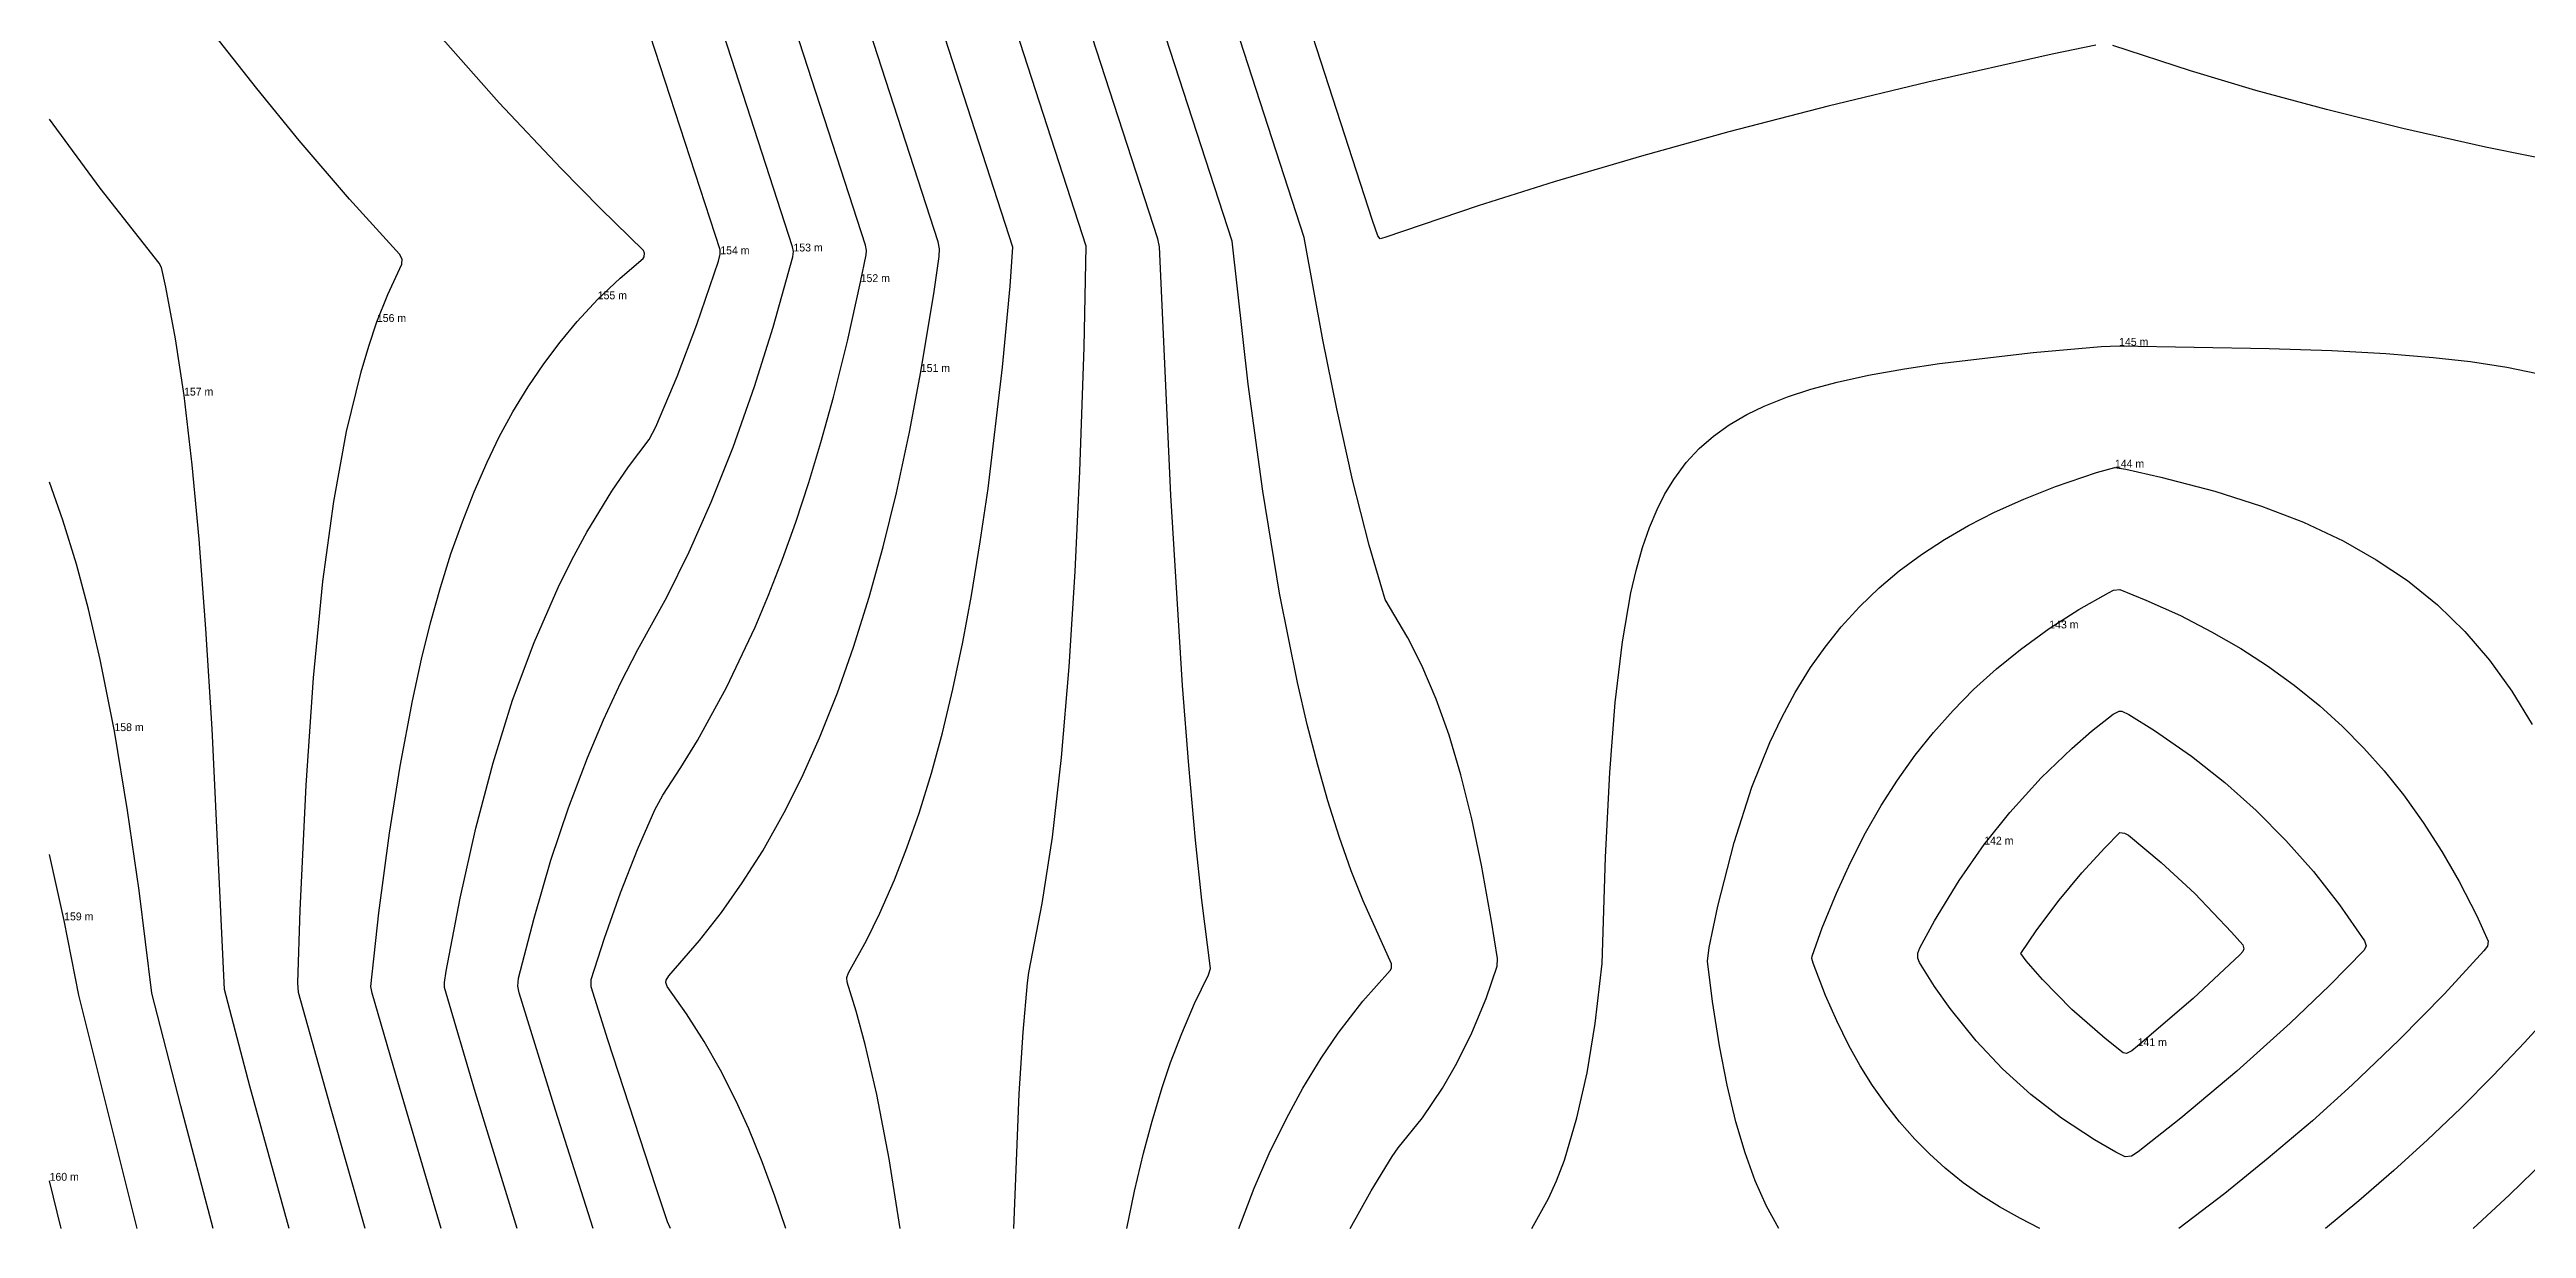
# Model space of a CAD drawing. Header units: metres. Extents: x 271913 to 272184, y 6677992 to 6678225.
# Drawn here: x 271912.7 to 272025.1, y 6677992.2 to 6678045.7 of the extents above; entities that cross this region are included whole.
import ezdxf

# ---------------------------------------------------------------- set-up
doc = ezdxf.new("R2010")
doc.units = ezdxf.units.M
doc.header["$MEASUREMENT"] = 0
for name, color, linetype in [('Contour_Line_Intermediate', 7, 'Continuous'), ('Contour_Line_Major', 7, 'Continuous'), ('FeatureAttribs', 7, 'Continuous')]:
    doc.layers.add(name, color=color, linetype=linetype)

# ---------------------------------------------------------------- blocks, each defined once
blk = doc.blocks.new('FEATURE')

msp = doc.modelspace()

# ---------------------------------------------------------------- linework, layer by layer
at = {"layer": 'Contour_Line_Intermediate', "color": 36, "true_color": 0x804000}
for points in [[(271946.07, 6677992.18, 151), (271945.58, 6677993.65, 151), (271945, 6677995.21, 151), (271944.4, 6677996.7, 151), (271943.8, 6677998, 151), (271943.11, 6677999.37, 151), (271942.37, 6678000.67, 151), (271941.57, 6678001.92, 151), (271940.69, 6678003.16, 151), (271940.63, 6678003.35, 151), (271940.65, 6678003.46, 151), (271940.76, 6678003.65, 151), (271942.16, 6678005.25, 151), (271943.15, 6678006.52, 151), (271944.1, 6678007.87, 151), (271945.03, 6678009.33, 151), (271946, 6678011.06, 151), (271946.8, 6678012.65, 151), (271947.61, 6678014.46, 151), (271948.42, 6678016.5, 151), (271949.15, 6678018.57, 151), (271949.86, 6678020.84, 151), (271950.49, 6678023.12, 151), (271951.09, 6678025.58, 151), (271951.69, 6678028.33, 151), (271952.2, 6678031.06, 151), (271952.8, 6678034.72, 151), (271953.03, 6678036.3, 151), (271953.05, 6678036.65, 151), (271952.98, 6678036.97, 151), (271942.56, 6678069.12, 151)], [(271956.42, 6677992.18, 149), (271956.66, 6677998.3, 149), (271956.84, 6678001.09, 149), (271957.04, 6678003.34, 149), (271957.1, 6678003.8, 149), (271957.71, 6678006.94, 149), (271958.17, 6678009.94, 149), (271958.58, 6678013.56, 149), (271958.93, 6678017.68, 149), (271959.21, 6678022.01, 149), (271959.42, 6678026.54, 149), (271959.61, 6678032.19, 149), (271959.7, 6678036.77, 149), (271949.13, 6678069.42, 149)], [(271966.63, 6677992.18, 147), (271967.33, 6677994.01, 147), (271968.01, 6677995.59, 147), (271968.79, 6677997.18, 147), (271969.53, 6677998.55, 147), (271970.37, 6677999.92, 147), (271971.14, 6678001.05, 147), (271972.26, 6678002.5, 147), (271973.49, 6678003.9, 147), (271973.55, 6678004, 147), (271973.56, 6678004.19, 147), (271972.27, 6678007.05, 147), (271971.73, 6678008.41, 147), (271971.18, 6678009.97, 147), (271970.67, 6678011.59, 147), (271970.21, 6678013.21, 147), (271969.73, 6678015.06, 147), (271969.29, 6678016.96, 147), (271968.48, 6678021.02, 147), (271967.72, 6678025.65, 147), (271967.06, 6678030.51, 147), (271966.32, 6678037, 147), (271955.73, 6678069.64, 147)], [(272005.51, 6678045.9, 145), (272003.54, 6678045.48, 145), (271997.89, 6678044.22, 145), (271993.37, 6678043.12, 145), (271988.86, 6678041.96, 145), (271984.9, 6678040.86, 145), (271980.94, 6678039.69, 145), (271977.49, 6678038.6, 145), (271973.26, 6678037.16, 145), (271973.04, 6678037.11, 145), (271972.94, 6678037.24, 145), (271972.7, 6678037.93, 145), (271962.42, 6678069.63, 145)], [(271937.34, 6677992.18, 153), (271935.63, 6677997.56, 153), (271933.98, 6678002.88, 153), (271933.91, 6678003.18, 153), (271933.94, 6678003.54, 153), (271934.65, 6678006.27, 153), (271935.42, 6678008.9, 153), (271936.22, 6678011.28, 153), (271937.07, 6678013.54, 153), (271937.8, 6678015.27, 153), (271938.59, 6678016.97, 153), (271939.36, 6678018.46, 153), (271940.67, 6678020.84, 153), (271941.69, 6678022.89, 153), (271942.69, 6678025.15, 153), (271943.68, 6678027.64, 153), (271944.65, 6678030.4, 153), (271945.5, 6678033.1, 153), (271946.39, 6678036.29, 153), (271946.42, 6678036.53, 153), (271946.38, 6678036.74, 153), (271939.46, 6678058.1, 153)], [(271930.44, 6677992.18, 155), (271928.39, 6677999.11, 155), (271927.31, 6678002.86, 155), (271927.25, 6678003.16, 155), (271927.61, 6678006.51, 155), (271928.09, 6678010.12, 155), (271928.57, 6678013.17, 155), (271929.13, 6678016.13, 155), (271929.55, 6678018.03, 155), (271929.96, 6678019.68, 155), (271930.41, 6678021.28, 155), (271930.88, 6678022.8, 155), (271931.4, 6678024.26, 155), (271931.93, 6678025.62, 155), (271932.52, 6678026.97, 155), (271933.07, 6678028.11, 155), (271933.69, 6678029.25, 155), (271934.38, 6678030.39, 155), (271935.09, 6678031.43, 155), (271935.83, 6678032.42, 155), (271936.6, 6678033.35, 155), (271937.54, 6678034.36, 155), (271938.56, 6678035.32, 155), (271939.6, 6678036.21, 155), (271939.65, 6678036.29, 155), (271939.67, 6678036.46, 155), (271939.61, 6678036.58, 155), (271937.68, 6678038.46, 155), (271935.86, 6678040.31, 155), (271933.07, 6678043.28, 155), (271930.17, 6678046.56, 155)], [(272027.09, 6678040.48, 145), (272023.2, 6678041.27, 145), (272019.45, 6678042.11, 145), (272015.98, 6678042.97, 145), (272012.77, 6678043.84, 145), (272009.81, 6678044.73, 145), (272006.28, 6678045.88, 145)], [(271923.54, 6677992.18, 157), (271921.76, 6677998.65, 157), (271920.61, 6678003.03, 157), (271920.04, 6678014.86, 157), (271919.76, 6678019.4, 157), (271919.45, 6678023.47, 157), (271919.14, 6678026.85, 157), (271918.77, 6678029.99, 157), (271918.39, 6678032.56, 157), (271917.95, 6678034.91, 157), (271917.74, 6678035.8, 157), (271917.64, 6678036, 157), (271914.97, 6678039.4, 157), (271912.67, 6678042.53, 157)], [(271979.92, 6677992.18, 145), (271980.68, 6677993.55, 145), (271981.04, 6677994.34, 145), (271981.4, 6677995.28, 145), (271981.97, 6677997.2, 145), (271982.43, 6677999.25, 145), (271982.8, 6678001.49, 145), (271983.12, 6678004.21, 145), (271983.27, 6678009.04, 145), (271983.46, 6678012.88, 145), (271983.7, 6678016.06, 145), (271984.03, 6678018.81, 145), (271984.42, 6678021.03, 145), (271984.66, 6678022.05, 145), (271984.95, 6678023.09, 145), (271985.26, 6678024, 145), (271985.61, 6678024.82, 145), (271985.95, 6678025.5, 145), (271986.36, 6678026.18, 145), (271986.93, 6678026.95, 145), (271987.52, 6678027.58, 145), (271988.16, 6678028.14, 145), (271988.88, 6678028.66, 145), (271989.68, 6678029.13, 145), (271990.46, 6678029.51, 145), (271991.52, 6678029.93, 145), (271992.58, 6678030.28, 145), (271993.78, 6678030.6, 145), (271995.2, 6678030.92, 145), (271996.83, 6678031.21, 145), (271998.42, 6678031.45, 145), (272002.67, 6678031.94, 145), (272005.76, 6678032.21, 145), (272006.57, 6678032.25, 145), (272013.38, 6678032.13, 145), (272016.22, 6678032.03, 145), (272018.67, 6678031.9, 145), (272020.82, 6678031.72, 145), (272022.52, 6678031.53, 145), (272024.16, 6678031.28, 145), (272025.55, 6678030.99, 145)], [(272002.98, 6677992.18, 143), (272002.09, 6677992.63, 143), (272001.14, 6677993.16, 143), (272000.29, 6677993.7, 143), (271999.5, 6677994.26, 143), (271998.68, 6677994.92, 143), (271997.96, 6677995.57, 143), (271997.3, 6677996.24, 143), (271996.61, 6677997.02, 143), (271995.98, 6677997.83, 143), (271995.38, 6677998.68, 143), (271994.82, 6677999.57, 143), (271994.31, 6678000.49, 143), (271993.76, 6678001.61, 143), (271993.25, 6678002.76, 143), (271992.69, 6678004.23, 143), (271992.63, 6678004.44, 143), (271992.64, 6678004.54, 143), (271993.1, 6678005.83, 143), (271993.75, 6678007.41, 143), (271994.38, 6678008.79, 143), (271995.07, 6678010.14, 143), (271995.78, 6678011.39, 143), (271996.52, 6678012.54, 143), (271997.32, 6678013.66, 143), (271998.15, 6678014.7, 143), (271999.04, 6678015.7, 143), (271999.97, 6678016.65, 143), (272001.01, 6678017.59, 143), (272002.09, 6678018.47, 143), (272003.4, 6678019.42, 143), (272004.74, 6678020.28, 143), (272006.09, 6678021.04, 143), (272006.32, 6678021.15, 143), (272006.6, 6678021.18, 143), (272007.79, 6678020.71, 143), (272009.35, 6678020, 143), (272010.76, 6678019.27, 143), (272012.09, 6678018.51, 143), (272013.3, 6678017.72, 143), (272014.52, 6678016.84, 143), (272015.68, 6678015.9, 143), (272016.71, 6678014.97, 143), (272017.68, 6678013.98, 143), (272018.59, 6678012.96, 143), (272019.47, 6678011.87, 143), (272020.37, 6678010.61, 143), (272021.21, 6678009.3, 143), (272022, 6678007.93, 143), (272022.8, 6678006.38, 143), (272023.32, 6678005.22, 143), (272023.28, 6678005, 143), (272023.12, 6678004.79, 143), (272021.33, 6678002.84, 143), (272019.28, 6678000.75, 143), (272017.15, 6677998.71, 143), (272015.34, 6677997.07, 143), (272013.34, 6677995.37, 143), (272011.36, 6677993.77, 143), (272009.28, 6677992.18, 143)], [(272005.92, 6678009.46, 141), (272006.6, 6678010.15, 141), (272006.81, 6678010.12, 141), (272007, 6678010.03, 141), (272008.48, 6678008.8, 141), (272010.01, 6678007.39, 141), (272011.67, 6678005.64, 141), (272012.18, 6678005.06, 141), (272012.23, 6678004.88, 141), (272012.19, 6678004.76, 141), (272012.05, 6678004.6, 141), (272009.93, 6678002.63, 141), (272007.41, 6678000.46, 141), (272007.14, 6678000.24, 141), (272006.9, 6678000.12, 141), (272006.76, 6678000.16, 141), (272005.93, 6678000.81, 141), (272004.42, 6678002.13, 141), (272003.09, 6678003.48, 141), (272002.35, 6678004.33, 141), (272002.11, 6678004.67, 141), (272002.83, 6678005.74, 141), (272003.85, 6678007.09, 141), (272004.88, 6678008.33, 141), (272005.92, 6678009.46, 141)], [(271916.64, 6677992.18, 159), (271913.99, 6678002.77, 159), (271913.33, 6678006.17, 159), (271912.67, 6678009.16, 159)], [(272025.9, 6677995.28, 145), (272024.29, 6677993.71, 145), (272022.63, 6677992.18, 145)]]:
    msp.add_polyline3d(points, dxfattribs=at)
at = {"layer": 'Contour_Line_Major', "color": 36, "true_color": 0x804000}
for points in [[(271951.26, 6677992.18, 150), (271950.76, 6677995.35, 150), (271950.21, 6677998.26, 150), (271949.68, 6678000.53, 150), (271949.26, 6678002.05, 150), (271948.86, 6678003.36, 150), (271948.84, 6678003.58, 150), (271948.92, 6678003.78, 150), (271949.73, 6678005.25, 150), (271950.34, 6678006.49, 150), (271951.01, 6678008.01, 150), (271951.57, 6678009.46, 150), (271952.12, 6678011.04, 150), (271952.68, 6678012.85, 150), (271953.18, 6678014.68, 150), (271953.66, 6678016.67, 150), (271954.11, 6678018.8, 150), (271954.5, 6678020.91, 150), (271954.9, 6678023.35, 150), (271955.25, 6678025.77, 150), (271955.91, 6678031.28, 150), (271956.25, 6678034.95, 150), (271956.38, 6678036.72, 150), (271945.79, 6678069.45, 150)], [(271961.54, 6677992.18, 148), (271961.89, 6677993.87, 148), (271962.3, 6677995.6, 148), (271962.69, 6677997.05, 148), (271963.15, 6677998.58, 148), (271963.53, 6677999.71, 148), (271964.04, 6678001.04, 148), (271964.62, 6678002.4, 148), (271965.25, 6678003.69, 148), (271965.34, 6678003.98, 148), (271964.95, 6678007.09, 148), (271964.66, 6678009.81, 148), (271964.36, 6678013.2, 148), (271964.08, 6678016.83, 148), (271963.55, 6678025.47, 148), (271963.03, 6678036.74, 148), (271962.95, 6678037.11, 148), (271952.45, 6678069.47, 148)], [(271971.68, 6677992.18, 146), (271972.63, 6677993.9, 146), (271973.58, 6677995.45, 146), (271973.86, 6677995.84, 146), (271974.96, 6677997.21, 146), (271975.87, 6677998.55, 146), (271976.52, 6677999.68, 146), (271977.2, 6678001.06, 146), (271977.85, 6678002.62, 146), (271978.35, 6678004.09, 146), (271978.36, 6678004.44, 146), (271978.09, 6678006.14, 146), (271977.64, 6678008.68, 146), (271977.2, 6678010.77, 146), (271976.7, 6678012.77, 146), (271976.17, 6678014.57, 146), (271975.59, 6678016.21, 146), (271974.93, 6678017.74, 146), (271974.3, 6678018.99, 146), (271973.27, 6678020.74, 146), (271972.55, 6678023.2, 146), (271971.79, 6678026.17, 146), (271971.07, 6678029.39, 146), (271970.44, 6678032.52, 146), (271969.6, 6678037.17, 146), (271959.05, 6678069.69, 146)], [(271940.84, 6677992.18, 152), (271940.7, 6677992.48, 152), (271940.17, 6677994.07, 152), (271938, 6678000.74, 152), (271937.24, 6678003.15, 152), (271937.24, 6678003.48, 152), (271937.85, 6678005.36, 152), (271938.58, 6678007.42, 152), (271939.35, 6678009.38, 152), (271940.13, 6678011.19, 152), (271940.49, 6678011.85, 152), (271941.31, 6678013.11, 152), (271942.07, 6678014.34, 152), (271943.38, 6678016.74, 152), (271944.68, 6678019.47, 152), (271945.29, 6678020.93, 152), (271945.93, 6678022.56, 152), (271946.53, 6678024.25, 152), (271947.12, 6678026.04, 152), (271947.67, 6678027.86, 152), (271948.24, 6678029.92, 152), (271948.87, 6678032.46, 152), (271949.47, 6678035.14, 152), (271949.72, 6678036.37, 152), (271949.74, 6678036.58, 152), (271949.69, 6678036.81, 152), (271939.41, 6678068.53, 152)], [(271933.89, 6677992.18, 154), (271932, 6677998.34, 154), (271930.59, 6678003.12, 154), (271930.59, 6678003.35, 154), (271930.67, 6678003.86, 154), (271931.3, 6678007.18, 154), (271932.01, 6678010.35, 154), (271932.8, 6678013.32, 154), (271933.68, 6678016.16, 154), (271934.65, 6678018.78, 154), (271935.74, 6678021.28, 154), (271936.36, 6678022.54, 154), (271937.04, 6678023.79, 154), (271938.18, 6678025.65, 154), (271938.94, 6678026.76, 154), (271939.88, 6678028, 154), (271940.18, 6678028.57, 154), (271941.14, 6678030.85, 154), (271942.04, 6678033.22, 154), (271943.02, 6678036.09, 154), (271943.1, 6678036.4, 154), (271943.09, 6678036.6, 154), (271939.7, 6678047.05, 154)], [(271926.99, 6677992.18, 156), (271925.41, 6677997.7, 156), (271923.97, 6678002.89, 156), (271923.93, 6678003.33, 156), (271924.04, 6678006.63, 156), (271924.31, 6678012.3, 156), (271924.64, 6678017.17, 156), (271925.07, 6678021.55, 156), (271925.56, 6678025.18, 156), (271926.14, 6678028.36, 156), (271926.8, 6678031.06, 156), (271927.15, 6678032.23, 156), (271927.52, 6678033.33, 156), (271928.02, 6678034.58, 156), (271928.65, 6678035.95, 156), (271928.67, 6678036.18, 156), (271928.54, 6678036.4, 156), (271926.27, 6678038.9, 156), (271923.99, 6678041.57, 156), (271922.07, 6678043.92, 156), (271920.15, 6678046.37, 156)], [(271991.13, 6677992.18, 144), (271990.57, 6677993.2, 144), (271990.06, 6677994.34, 144), (271989.6, 6677995.62, 144), (271989.18, 6677997.03, 144), (271988.79, 6677998.69, 144), (271988.44, 6678000.47, 144), (271988.12, 6678002.48, 144), (271987.89, 6678004.32, 144), (271987.97, 6678004.93, 144), (271988.36, 6678006.81, 144), (271989.1, 6678009.71, 144), (271989.9, 6678012.21, 144), (271990.72, 6678014.24, 144), (271991.26, 6678015.38, 144), (271991.87, 6678016.51, 144), (271992.57, 6678017.65, 144), (271993.23, 6678018.57, 144), (271993.96, 6678019.49, 144), (271994.79, 6678020.4, 144), (271995.68, 6678021.26, 144), (271996.59, 6678022.03, 144), (271997.61, 6678022.78, 144), (271998.65, 6678023.46, 144), (271999.74, 6678024.09, 144), (272000.91, 6678024.69, 144), (272002.24, 6678025.29, 144), (272003.69, 6678025.86, 144), (272005.55, 6678026.5, 144), (272006.38, 6678026.72, 144), (272006.87, 6678026.65, 144), (272008.46, 6678026.29, 144), (272010.92, 6678025.65, 144), (272013.03, 6678024.97, 144), (272014.93, 6678024.24, 144), (272016.74, 6678023.39, 144), (272018.24, 6678022.54, 144), (272019.66, 6678021.59, 144), (272021.02, 6678020.49, 144), (272022.26, 6678019.28, 144), (272023.37, 6678017.98, 144), (272024.39, 6678016.57, 144), (272025.31, 6678015.06, 144)], [(271920.09, 6677992.18, 158), (271918.62, 6677997.75, 158), (271917.31, 6678002.87, 158), (271916.73, 6678007.52, 158), (271916.21, 6678011.16, 158), (271915.61, 6678014.76, 158), (271914.96, 6678018.01, 158), (271914.43, 6678020.29, 158), (271913.89, 6678022.33, 158), (271913.27, 6678024.33, 158), (271912.67, 6678026.06, 158)], [(272014.33, 6678001.51, 142), (272011.91, 6677999.33, 142), (272009.37, 6677997.19, 142), (272007.44, 6677995.66, 142), (272007.13, 6677995.47, 142), (272006.85, 6677995.44, 142), (272006.42, 6677995.65, 142), (272005.45, 6677996.21, 142), (272003.96, 6677997.19, 142), (272002.57, 6677998.27, 142), (272001.28, 6677999.43, 142), (272000.09, 6678000.7, 142), (271998.91, 6678002.17, 142), (271998.2, 6678003.17, 142), (271997.52, 6678004.26, 142), (271997.43, 6678004.45, 142), (271997.43, 6678004.68, 142), (271997.53, 6678004.92, 142), (271998.19, 6678006.15, 142), (271999.31, 6678007.98, 142), (272000.45, 6678009.61, 142), (272001.61, 6678011.07, 142), (272003.04, 6678012.64, 142), (272004.42, 6678013.97, 142), (272005.32, 6678014.75, 142), (272006.3, 6678015.53, 142), (272006.58, 6678015.67, 142), (272006.69, 6678015.67, 142), (272007.01, 6678015.51, 142), (272008.17, 6678014.78, 142), (272009.85, 6678013.62, 142), (272011.37, 6678012.42, 142), (272012.79, 6678011.15, 142), (272014.13, 6678009.8, 142), (272015.39, 6678008.38, 142), (272016.57, 6678006.87, 142), (272017.7, 6678005.24, 142), (272017.78, 6678005.01, 142), (272017.69, 6678004.81, 142), (272016.12, 6678003.22, 142), (272014.33, 6678001.51, 142)], [(272026.35, 6678002.16, 144), (272024.96, 6678000.62, 144), (272023.54, 6677999.12, 144), (272022.07, 6677997.65, 144), (272020.57, 6677996.21, 144), (272019.03, 6677994.81, 144), (272017.45, 6677993.44, 144), (272015.94, 6677992.18, 144)], [(271913.2, 6677992.18, 160), (271912.67, 6677994.35, 160)]]:
    msp.add_polyline3d(points, dxfattribs=at)

# ---------------------------------------------------------------- block references
at = {"layer": 'FeatureAttribs'}
ref = msp.add_blockref('FEATURE', (271943.1, 6678036.4, 154), dxfattribs=at)
ref.add_attrib('NAME', '154 m', (271943.1, 6678036.4, 154), dxfattribs={"color": 7, "height": 0.357})
ref = msp.add_blockref('FEATURE', (271946.42, 6678036.53, 153), dxfattribs=at)
ref.add_attrib('NAME', '153 m', (271946.42, 6678036.53, 153), dxfattribs={"color": 7, "height": 0.357})
ref = msp.add_blockref('FEATURE', (271949.47, 6678035.14, 152), dxfattribs=at)
ref.add_attrib('NAME', '152 m', (271949.47, 6678035.14, 152), dxfattribs={"color": 7, "height": 0.357})
ref = msp.add_blockref('FEATURE', (271937.54, 6678034.36, 155), dxfattribs=at)
ref.add_attrib('NAME', '155 m', (271937.54, 6678034.36, 155), dxfattribs={"color": 7, "height": 0.357})
ref = msp.add_blockref('FEATURE', (271927.52, 6678033.33, 156), dxfattribs=at)
ref.add_attrib('NAME', '156 m', (271927.52, 6678033.33, 156), dxfattribs={"color": 7, "height": 0.357})
ref = msp.add_blockref('FEATURE', (272006.57, 6678032.25, 145), dxfattribs=at)
ref.add_attrib('NAME', '145 m', (272006.57, 6678032.25, 145), dxfattribs={"color": 7, "height": 0.357})
ref = msp.add_blockref('FEATURE', (271952.2, 6678031.06, 151), dxfattribs=at)
ref.add_attrib('NAME', '151 m', (271952.2, 6678031.06, 151), dxfattribs={"color": 7, "height": 0.357})
ref = msp.add_blockref('FEATURE', (271918.77, 6678029.99, 157), dxfattribs=at)
ref.add_attrib('NAME', '157 m', (271918.77, 6678029.99, 157), dxfattribs={"color": 7, "height": 0.357})
ref = msp.add_blockref('FEATURE', (272006.38, 6678026.72, 144), dxfattribs=at)
ref.add_attrib('NAME', '144 m', (272006.38, 6678026.72, 144), dxfattribs={"color": 7, "height": 0.357})
ref = msp.add_blockref('FEATURE', (272003.4, 6678019.42, 143), dxfattribs=at)
ref.add_attrib('NAME', '143 m', (272003.4, 6678019.42, 143), dxfattribs={"color": 7, "height": 0.357})
ref = msp.add_blockref('FEATURE', (271915.61, 6678014.76, 158), dxfattribs=at)
ref.add_attrib('NAME', '158 m', (271915.61, 6678014.76, 158), dxfattribs={"color": 7, "height": 0.357})
ref = msp.add_blockref('FEATURE', (272000.45, 6678009.61, 142), dxfattribs=at)
ref.add_attrib('NAME', '142 m', (272000.45, 6678009.61, 142), dxfattribs={"color": 7, "height": 0.357})
ref = msp.add_blockref('FEATURE', (271913.33, 6678006.17, 159), dxfattribs=at)
ref.add_attrib('NAME', '159 m', (271913.33, 6678006.17, 159), dxfattribs={"color": 7, "height": 0.357})
ref = msp.add_blockref('FEATURE', (272007.41, 6678000.46, 141), dxfattribs=at)
ref.add_attrib('NAME', '141 m', (272007.41, 6678000.46, 141), dxfattribs={"color": 7, "height": 0.357})
ref = msp.add_blockref('FEATURE', (271912.67, 6677994.35, 160), dxfattribs=at)
ref.add_attrib('NAME', '160 m', (271912.67, 6677994.35, 160), dxfattribs={"color": 7, "height": 0.357})

doc.saveas('drawing.dxf')
